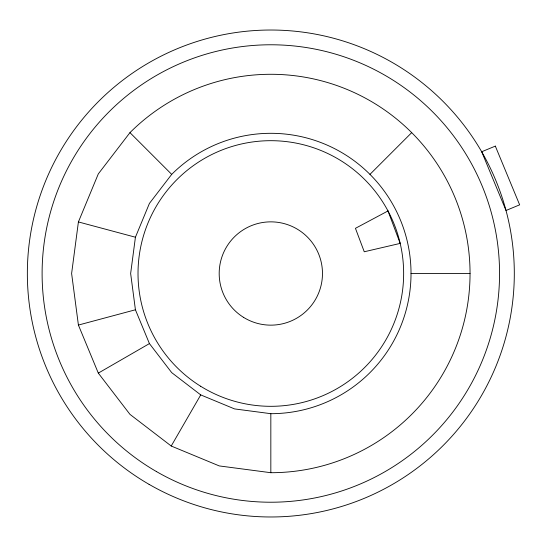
<?xml version="1.0" encoding="UTF-8"?>
<svg xmlns="http://www.w3.org/2000/svg" width="547" height="547" viewBox="0 0 547 547"><rect width="100%" height="100%" fill="white"/><g stroke="black" fill="none" stroke-linecap="round" stroke-linejoin="round"><path stroke-width="0.82" d="M78.406 221.938L71.616 273.5L78.406 325.062L98.31 373.109L129.967 414.366L171.225 446.024L219.272 465.921L270.833 472.711A199.211 199.211 0 0 0 454.878 197.262A199.211 199.211 0 0 0 129.967 132.634L98.31 173.891L78.406 221.938L135.424 237.22L130.644 273.5L135.424 309.78L149.427 343.591L171.703 372.63L200.735 394.907L234.547 408.91L270.833 413.689A140.189 140.189 0 0 0 400.349 219.853A140.189 140.189 0 0 0 171.703 174.37L129.967 132.634M135.424 237.22L149.427 203.409L171.703 174.37M171.225 446.024L200.735 394.907M369.957 174.37L411.693 132.634M98.31 373.109L149.427 343.591M78.406 325.062L135.424 309.78M411.016 273.5L470.044 273.5M270.833 413.689L270.833 472.711M387.987 210.951L355.441 228.325L364.254 251.764L400.185 243.401L387.987 210.951M495.329 146.111L481.695 151.758L506.016 210.486L519.65 204.838L495.329 146.111M149.092 484.362A243.483 243.483 0 0 0 514.31 273.5A243.483 243.483 0 0 0 149.092 62.638A243.483 243.483 0 0 0 149.092 484.362M243.538 317.349A51.65 51.65 0 0 0 322.45 275.216A51.65 51.65 0 0 0 246.506 227.942A51.65 51.65 0 0 0 243.538 317.349M156.469 471.582A228.728 228.728 0 0 0 499.555 273.5A228.728 228.728 0 0 0 156.469 75.418A228.728 228.728 0 0 0 156.469 471.582M200.646 386.25A132.805 132.805 0 0 0 403.57 277.903A132.805 132.805 0 0 0 208.277 156.346A132.805 132.805 0 0 0 200.646 386.25"/></g></svg>
